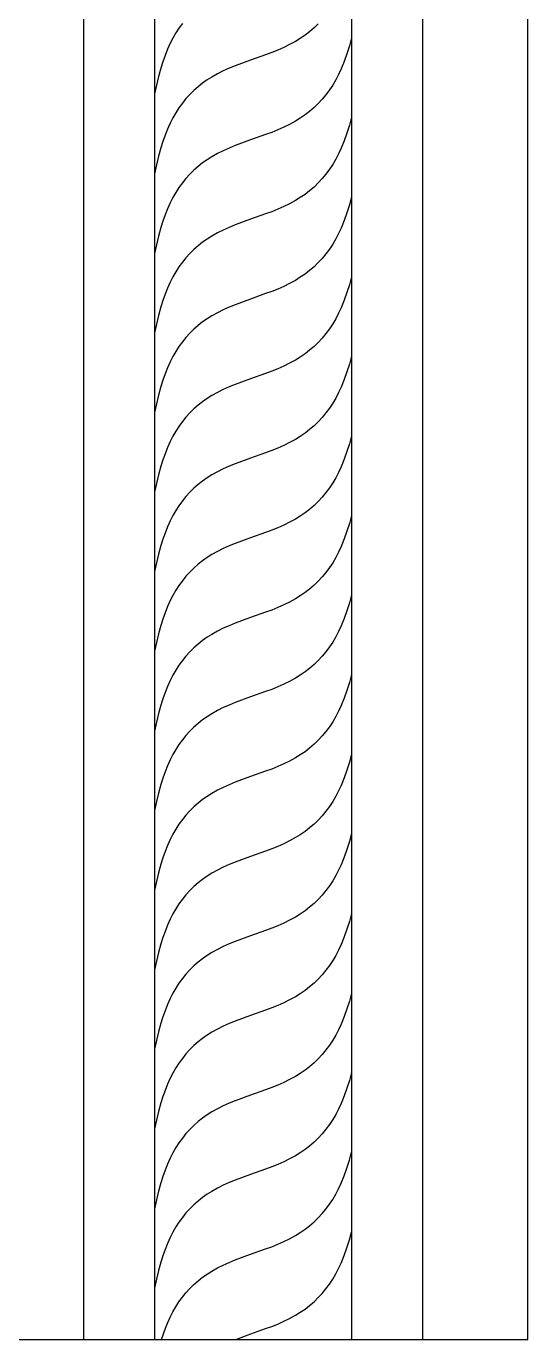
# Model space of a CAD drawing. Header units: millimetres. Extents: x 5940 to 9066, y 1327 to 3250.
# Drawn here: x 6898.1 to 7017.8, y 1360.1 to 1673.6 of the extents above; entities that cross this region are included whole.
import ezdxf

# ---------------------------------------------------------------- set-up
doc = ezdxf.new("R2010")
doc.units = ezdxf.units.MM
doc.layers.add('Default Layer', color=7, linetype='Continuous', lineweight=30)

msp = doc.modelspace()

# ---------------------------------------------------------------- linework, layer by layer
at = {"layer": 'Default Layer', "color": 18, "lineweight": 30, "true_color": 0x000000}
for p, q in [((6992.76, 1360.2), (6992.76, 3190.2)), ((6512.76, 1360.2), (6992.76, 1360.2))]:
    msp.add_line(p, q, dxfattribs=at)
for points in [[(6512.76, 3190.2), (6512.76, 1360.2), (6512.76, 1360.2), (7017.76, 1360.2), (7017.76, 1360.2), (7017.76, 3190.2), (7017.76, 3190.2), (6512.76, 3190.2)], [(6935.36, 1674.34), (6934.55, 1673.22), (6933.8, 1672.05), (6933.1, 1670.84), (6932.47, 1669.58), (6932.47, 1669.58), (6931.82, 1668.15), (6931.24, 1666.68), (6930.7, 1665.19), (6930.22, 1663.68), (6930.22, 1663.68), (6929.66, 1661.64), (6929.16, 1659.58), (6928.74, 1657.49)], [(6967.76, 1674.22), (6966.77, 1673.26), (6965.72, 1672.35), (6964.63, 1671.5), (6963.49, 1670.72), (6962.32, 1670.01), (6962.32, 1670.01), (6960.94, 1669.26), (6959.54, 1668.57), (6958.13, 1667.93), (6956.69, 1667.35), (6955.23, 1666.82), (6955.23, 1666.82), (6951.58, 1665.55), (6947.96, 1664.19), (6947.96, 1664.19), (6946.53, 1663.61), (6945.13, 1662.98), (6943.75, 1662.28), (6942.39, 1661.53), (6942.39, 1661.53), (6941.25, 1660.83), (6940.16, 1660.06), (6939.1, 1659.23), (6938.09, 1658.33), (6937.13, 1657.38), (6936.22, 1656.37), (6935.36, 1655.31), (6934.55, 1654.19), (6933.8, 1653.02), (6933.1, 1651.81), (6932.47, 1650.55), (6932.47, 1650.55), (6931.82, 1649.11), (6931.24, 1647.65), (6930.7, 1646.16), (6930.22, 1644.65), (6930.22, 1644.65), (6929.66, 1642.61), (6929.16, 1640.55), (6928.74, 1638.46)], [(6975.74, 1670.86), (6975.23, 1668.97), (6974.64, 1667.1), (6973.98, 1665.26), (6973.25, 1663.46), (6973.25, 1663.46), (6972.64, 1662.13), (6971.97, 1660.85), (6971.24, 1659.62), (6970.45, 1658.44), (6969.61, 1657.3), (6968.71, 1656.22), (6967.76, 1655.19), (6966.77, 1654.22), (6965.72, 1653.32), (6964.63, 1652.47), (6963.49, 1651.69), (6962.32, 1650.98), (6962.32, 1650.98), (6960.94, 1650.23), (6959.54, 1649.54), (6958.13, 1648.9), (6956.69, 1648.32), (6955.23, 1647.79), (6955.23, 1647.79), (6951.58, 1646.52), (6947.96, 1645.16), (6947.96, 1645.16), (6946.53, 1644.58), (6945.13, 1643.94), (6943.75, 1643.25), (6942.39, 1642.5), (6942.39, 1642.5), (6941.25, 1641.8), (6940.16, 1641.03), (6939.1, 1640.2), (6938.09, 1639.3), (6937.13, 1638.35), (6936.22, 1637.34), (6935.36, 1636.27), (6934.55, 1635.16), (6933.8, 1633.99), (6933.1, 1632.78), (6932.47, 1631.52), (6932.47, 1631.52), (6931.82, 1630.08), (6931.24, 1628.62), (6930.7, 1627.13), (6930.22, 1625.62), (6930.22, 1625.62), (6929.66, 1623.58), (6929.16, 1621.51), (6928.74, 1619.43)], [(6975.74, 1651.92), (6975.23, 1650.03), (6974.64, 1648.16), (6973.98, 1646.32), (6973.25, 1644.52), (6973.25, 1644.52), (6972.64, 1643.19), (6971.97, 1641.91), (6971.24, 1640.68), (6970.45, 1639.5), (6969.61, 1638.36), (6968.71, 1637.28), (6967.76, 1636.25), (6966.77, 1635.28), (6965.72, 1634.38), (6964.63, 1633.53), (6963.49, 1632.75), (6962.32, 1632.04), (6962.32, 1632.04), (6960.94, 1631.29), (6959.54, 1630.6), (6958.13, 1629.96), (6956.69, 1629.38), (6955.23, 1628.85), (6955.23, 1628.85), (6951.58, 1627.58), (6947.96, 1626.22), (6947.96, 1626.22), (6946.53, 1625.64), (6945.13, 1625), (6943.75, 1624.31), (6942.39, 1623.56), (6942.39, 1623.56), (6941.25, 1622.86), (6940.16, 1622.09), (6939.1, 1621.26), (6938.09, 1620.36), (6937.13, 1619.41), (6936.22, 1618.4), (6935.36, 1617.33), (6934.55, 1616.22), (6933.8, 1615.05), (6933.1, 1613.84), (6932.47, 1612.58), (6932.47, 1612.58), (6931.82, 1611.14), (6931.24, 1609.68), (6930.7, 1608.19), (6930.22, 1606.68), (6930.22, 1606.68), (6929.66, 1604.64), (6929.16, 1602.57), (6928.74, 1600.49)], [(6975.74, 1632.89), (6975.23, 1630.99), (6974.64, 1629.13), (6973.98, 1627.29), (6973.25, 1625.49), (6973.25, 1625.49), (6972.64, 1624.16), (6971.97, 1622.88), (6971.24, 1621.65), (6970.45, 1620.46), (6969.61, 1619.33), (6968.71, 1618.25), (6967.76, 1617.22), (6966.77, 1616.25), (6965.72, 1615.34), (6964.63, 1614.5), (6963.49, 1613.72), (6962.32, 1613), (6962.32, 1613), (6960.94, 1612.26), (6959.54, 1611.56), (6958.13, 1610.93), (6956.69, 1610.34), (6955.23, 1609.82), (6955.23, 1609.82), (6951.58, 1608.54), (6947.96, 1607.19), (6947.96, 1607.19), (6946.53, 1606.61), (6945.13, 1605.97), (6943.75, 1605.28), (6942.39, 1604.53), (6942.39, 1604.53), (6941.25, 1603.83), (6940.16, 1603.06), (6939.1, 1602.22), (6938.09, 1601.33), (6937.13, 1600.38), (6936.22, 1599.37), (6935.36, 1598.3), (6934.55, 1597.19), (6933.8, 1596.02), (6933.1, 1594.8), (6932.47, 1593.54), (6932.47, 1593.54), (6931.82, 1592.11), (6931.24, 1590.65), (6930.7, 1589.16), (6930.22, 1587.65), (6930.22, 1587.65), (6929.66, 1585.61), (6929.16, 1583.54), (6928.74, 1581.46)], [(6975.74, 1613.86), (6975.23, 1611.96), (6974.64, 1610.1), (6973.98, 1608.26), (6973.25, 1606.45), (6973.25, 1606.45), (6972.64, 1605.13), (6971.97, 1603.85), (6971.24, 1602.62), (6970.45, 1601.43), (6969.61, 1600.3), (6968.71, 1599.22), (6967.76, 1598.19), (6966.77, 1597.22), (6965.72, 1596.31), (6964.63, 1595.47), (6963.49, 1594.69), (6962.32, 1593.97), (6962.32, 1593.97), (6960.94, 1593.22), (6959.54, 1592.53), (6958.13, 1591.89), (6956.69, 1591.31), (6955.23, 1590.79), (6955.23, 1590.79), (6951.58, 1589.51), (6947.96, 1588.16), (6947.96, 1588.16), (6946.53, 1587.58), (6945.13, 1586.94), (6943.75, 1586.25), (6942.39, 1585.5), (6942.39, 1585.5), (6941.25, 1584.79), (6940.16, 1584.02), (6939.1, 1583.19), (6938.09, 1582.3), (6937.13, 1581.34), (6936.22, 1580.33), (6935.36, 1579.27), (6934.55, 1578.15), (6933.8, 1576.99), (6933.1, 1575.77), (6932.47, 1574.51), (6932.47, 1574.51), (6931.82, 1573.08), (6931.24, 1571.62), (6930.7, 1570.13), (6930.22, 1568.62), (6930.22, 1568.62), (6929.66, 1566.57), (6929.16, 1564.51), (6928.74, 1562.43)], [(6975.74, 1594.92), (6975.23, 1593.02), (6974.64, 1591.16), (6973.98, 1589.32), (6973.25, 1587.51), (6973.25, 1587.51), (6972.64, 1586.19), (6971.97, 1584.91), (6971.24, 1583.68), (6970.45, 1582.49), (6969.61, 1581.36), (6968.71, 1580.28), (6967.76, 1579.25), (6966.77, 1578.28), (6965.72, 1577.37), (6964.63, 1576.53), (6963.49, 1575.75), (6962.32, 1575.03), (6962.32, 1575.03), (6960.94, 1574.28), (6959.54, 1573.59), (6958.13, 1572.95), (6956.69, 1572.37), (6955.23, 1571.85), (6955.23, 1571.85), (6951.58, 1570.57), (6947.96, 1569.22), (6947.96, 1569.22), (6946.53, 1568.64), (6945.13, 1568), (6943.75, 1567.31), (6942.39, 1566.56), (6942.39, 1566.56), (6941.25, 1565.85), (6940.16, 1565.08), (6939.1, 1564.25), (6938.09, 1563.36), (6937.13, 1562.4), (6936.22, 1561.39), (6935.36, 1560.33), (6934.55, 1559.21), (6933.8, 1558.05), (6933.1, 1556.83), (6932.47, 1555.57), (6932.47, 1555.57), (6931.82, 1554.14), (6931.24, 1552.68), (6930.7, 1551.19), (6930.22, 1549.67), (6930.22, 1549.67), (6929.66, 1547.63), (6929.16, 1545.57), (6928.74, 1543.49)], [(6975.74, 1575.88), (6975.23, 1573.99), (6974.64, 1572.12), (6973.98, 1570.29), (6973.25, 1568.48), (6973.25, 1568.48), (6972.64, 1567.16), (6971.97, 1565.88), (6971.24, 1564.65), (6970.45, 1563.46), (6969.61, 1562.33), (6968.71, 1561.24), (6967.76, 1560.22), (6966.77, 1559.25), (6965.72, 1558.34), (6964.63, 1557.5), (6963.49, 1556.71), (6962.32, 1556), (6962.32, 1556), (6960.94, 1555.25), (6959.54, 1554.56), (6958.13, 1553.92), (6956.69, 1553.34), (6955.23, 1552.82), (6955.23, 1552.82), (6951.58, 1551.54), (6947.96, 1550.19), (6947.96, 1550.19), (6946.53, 1549.61), (6945.13, 1548.97), (6943.75, 1548.27), (6942.39, 1547.52), (6942.39, 1547.52), (6941.25, 1546.82), (6940.16, 1546.05), (6939.1, 1545.22), (6938.09, 1544.33), (6937.13, 1543.37), (6936.22, 1542.36), (6935.36, 1541.3), (6934.55, 1540.18), (6933.8, 1539.01), (6933.1, 1537.8), (6932.47, 1536.54), (6932.47, 1536.54), (6931.82, 1535.11), (6931.24, 1533.64), (6930.7, 1532.16), (6930.22, 1530.64), (6930.22, 1530.64), (6929.66, 1528.6), (6929.16, 1526.54), (6928.74, 1524.45)], [(6975.74, 1556.85), (6975.23, 1554.96), (6974.64, 1553.09), (6973.98, 1551.26), (6973.25, 1549.45), (6973.25, 1549.45), (6972.64, 1548.13), (6971.97, 1546.85), (6971.24, 1545.61), (6970.45, 1544.43), (6969.61, 1543.29), (6968.71, 1542.21), (6967.76, 1541.19), (6966.77, 1540.22), (6965.72, 1539.31), (6964.63, 1538.46), (6963.49, 1537.68), (6962.32, 1536.97), (6962.32, 1536.97), (6960.94, 1536.22), (6959.54, 1535.53), (6958.13, 1534.89), (6956.69, 1534.31), (6955.23, 1533.78), (6955.23, 1533.78), (6951.58, 1532.51), (6947.96, 1531.16), (6947.96, 1531.16), (6946.53, 1530.57), (6945.13, 1529.94), (6943.75, 1529.24), (6942.39, 1528.49), (6942.39, 1528.49), (6941.25, 1527.79), (6940.16, 1527.02), (6939.1, 1526.19), (6938.09, 1525.29), (6937.13, 1524.34), (6936.22, 1523.33), (6935.36, 1522.27), (6934.55, 1521.15), (6933.8, 1519.98), (6933.1, 1518.77), (6932.47, 1517.51), (6932.47, 1517.51), (6931.82, 1516.07), (6931.24, 1514.61), (6930.7, 1513.12), (6930.22, 1511.61), (6930.22, 1511.61), (6929.66, 1509.57), (6929.16, 1507.51), (6928.74, 1505.42)], [(6975.74, 1537.91), (6975.23, 1536.02), (6974.64, 1534.15), (6973.98, 1532.31), (6973.25, 1530.51), (6973.25, 1530.51), (6972.64, 1529.19), (6971.97, 1527.91), (6971.24, 1526.67), (6970.45, 1525.49), (6969.61, 1524.35), (6968.71, 1523.27), (6967.76, 1522.25), (6966.77, 1521.28), (6965.72, 1520.37), (6964.63, 1519.52), (6963.49, 1518.74), (6962.32, 1518.03), (6962.32, 1518.03), (6960.94, 1517.28), (6959.54, 1516.59), (6958.13, 1515.95), (6956.69, 1515.37), (6955.23, 1514.84), (6955.23, 1514.84), (6951.58, 1513.57), (6947.96, 1512.22), (6947.96, 1512.22), (6946.53, 1511.63), (6945.13, 1511), (6943.75, 1510.3), (6942.39, 1509.55), (6942.39, 1509.55), (6941.25, 1508.85), (6940.16, 1508.08), (6939.1, 1507.25), (6938.09, 1506.35), (6937.13, 1505.4), (6936.22, 1504.39), (6935.36, 1503.33), (6934.55, 1502.21), (6933.8, 1501.04), (6933.1, 1499.83), (6932.47, 1498.57), (6932.47, 1498.57), (6931.82, 1497.13), (6931.24, 1495.67), (6930.7, 1494.18), (6930.22, 1492.67), (6930.22, 1492.67), (6929.66, 1490.63), (6929.16, 1488.57), (6928.74, 1486.48)], [(6975.74, 1518.88), (6975.23, 1516.99), (6974.64, 1515.12), (6973.98, 1513.28), (6973.25, 1511.48), (6973.25, 1511.48), (6972.64, 1510.16), (6971.97, 1508.88), (6971.24, 1507.64), (6970.45, 1506.46), (6969.61, 1505.32), (6968.71, 1504.24), (6967.76, 1503.21), (6966.77, 1502.25), (6965.72, 1501.34), (6964.63, 1500.49), (6963.49, 1499.71), (6962.32, 1499), (6962.32, 1499), (6960.94, 1498.25), (6959.54, 1497.56), (6958.13, 1496.92), (6956.69, 1496.34), (6955.23, 1495.81), (6955.23, 1495.81), (6951.58, 1494.54), (6947.96, 1493.18), (6947.96, 1493.18), (6946.53, 1492.6), (6945.13, 1491.96), (6943.75, 1491.27), (6942.39, 1490.52), (6942.39, 1490.52), (6941.25, 1489.82), (6940.16, 1489.05), (6939.1, 1488.22), (6938.09, 1487.32), (6937.13, 1486.37), (6936.22, 1485.36), (6935.36, 1484.29), (6934.55, 1483.18), (6933.8, 1482.01), (6933.1, 1480.8), (6932.47, 1479.54), (6932.47, 1479.54), (6931.82, 1478.1), (6931.24, 1476.64), (6930.7, 1475.15), (6930.22, 1473.64), (6930.22, 1473.64), (6929.66, 1471.6), (6929.16, 1469.53), (6928.74, 1467.45)], [(6975.74, 1499.85), (6975.23, 1497.96), (6974.64, 1496.09), (6973.98, 1494.25), (6973.25, 1492.45), (6973.25, 1492.45), (6972.64, 1491.12), (6971.97, 1489.84), (6971.24, 1488.61), (6970.45, 1487.42), (6969.61, 1486.29), (6968.71, 1485.21), (6967.76, 1484.18), (6966.77, 1483.21), (6965.72, 1482.31), (6964.63, 1481.46), (6963.49, 1480.68), (6962.32, 1479.97), (6962.32, 1479.97), (6960.94, 1479.22), (6959.54, 1478.52), (6958.13, 1477.89), (6956.69, 1477.31), (6955.23, 1476.78), (6955.23, 1476.78), (6951.58, 1475.5), (6947.96, 1474.15), (6947.96, 1474.15), (6946.53, 1473.57), (6945.13, 1472.93), (6943.75, 1472.24), (6942.39, 1471.49), (6942.39, 1471.49), (6941.25, 1470.79), (6940.16, 1470.02), (6939.1, 1469.18), (6938.09, 1468.29), (6937.13, 1467.34), (6936.22, 1466.33), (6935.36, 1465.26), (6934.55, 1464.15), (6933.8, 1462.98), (6933.1, 1461.77), (6932.47, 1460.51), (6932.47, 1460.51), (6931.82, 1459.07), (6931.24, 1457.61), (6930.7, 1456.12), (6930.22, 1454.61), (6930.22, 1454.61), (6929.66, 1452.57), (6929.16, 1450.5), (6928.74, 1448.42)], [(6975.74, 1480.91), (6975.23, 1479.02), (6974.64, 1477.15), (6973.98, 1475.31), (6973.25, 1473.51), (6973.25, 1473.51), (6972.64, 1472.18), (6971.97, 1470.9), (6971.24, 1469.67), (6970.45, 1468.48), (6969.61, 1467.35), (6968.71, 1466.27), (6967.76, 1465.24), (6966.77, 1464.27), (6965.72, 1463.37), (6964.63, 1462.52), (6963.49, 1461.74), (6962.32, 1461.03), (6962.32, 1461.03), (6960.94, 1460.28), (6959.54, 1459.58), (6958.13, 1458.95), (6956.69, 1458.37), (6955.23, 1457.84), (6955.23, 1457.84), (6951.58, 1456.56), (6947.96, 1455.21), (6947.96, 1455.21), (6946.53, 1454.63), (6945.13, 1453.99), (6943.75, 1453.3), (6942.39, 1452.55), (6942.39, 1452.55), (6941.25, 1451.85), (6940.16, 1451.08), (6939.1, 1450.24), (6938.09, 1449.35), (6937.13, 1448.4), (6936.22, 1447.39), (6935.36, 1446.32), (6934.55, 1445.21), (6933.8, 1444.04), (6933.1, 1442.83), (6932.47, 1441.57), (6932.47, 1441.57), (6931.82, 1440.13), (6931.24, 1438.67), (6930.7, 1437.18), (6930.22, 1435.67), (6930.22, 1435.67), (6929.66, 1433.63), (6929.16, 1431.56), (6928.74, 1429.48)], [(6975.74, 1461.88), (6975.23, 1459.98), (6974.64, 1458.12), (6973.98, 1456.28), (6973.25, 1454.48), (6973.25, 1454.48), (6972.64, 1453.15), (6971.97, 1451.87), (6971.24, 1450.64), (6970.45, 1449.45), (6969.61, 1448.32), (6968.71, 1447.24), (6967.76, 1446.21), (6966.77, 1445.24), (6965.72, 1444.33), (6964.63, 1443.49), (6963.49, 1442.71), (6962.32, 1441.99), (6962.32, 1441.99), (6960.94, 1441.25), (6959.54, 1440.55), (6958.13, 1439.92), (6956.69, 1439.33), (6955.23, 1438.81), (6955.23, 1438.81), (6951.58, 1437.53), (6947.96, 1436.18), (6947.96, 1436.18), (6946.53, 1435.6), (6945.13, 1434.96), (6943.75, 1434.27), (6942.39, 1433.52), (6942.39, 1433.52), (6941.25, 1432.81), (6940.16, 1432.05), (6939.1, 1431.21), (6938.09, 1430.32), (6937.13, 1429.37), (6936.22, 1428.36), (6935.36, 1427.29), (6934.55, 1426.17), (6933.8, 1425.01), (6933.1, 1423.79), (6932.47, 1422.53), (6932.47, 1422.53), (6931.82, 1421.1), (6931.24, 1419.64), (6930.7, 1418.15), (6930.22, 1416.64), (6930.22, 1416.64), (6929.66, 1414.59), (6929.16, 1412.53), (6928.74, 1410.45)], [(6975.74, 1442.85), (6975.23, 1440.95), (6974.64, 1439.08), (6973.98, 1437.25), (6973.25, 1435.44), (6973.25, 1435.44), (6972.64, 1434.12), (6971.97, 1432.84), (6971.24, 1431.61), (6970.45, 1430.42), (6969.61, 1429.29), (6968.71, 1428.2), (6967.76, 1427.18), (6966.77, 1426.21), (6965.72, 1425.3), (6964.63, 1424.46), (6963.49, 1423.68), (6962.32, 1422.96), (6962.32, 1422.96), (6960.94, 1422.21), (6959.54, 1421.52), (6958.13, 1420.88), (6956.69, 1420.3), (6955.23, 1419.78), (6955.23, 1419.78), (6951.58, 1418.5), (6947.96, 1417.15), (6947.96, 1417.15), (6946.53, 1416.57), (6945.13, 1415.93), (6943.75, 1415.24), (6942.39, 1414.49), (6942.39, 1414.49), (6941.25, 1413.78), (6940.16, 1413.01), (6939.1, 1412.18), (6938.09, 1411.29), (6937.13, 1410.33), (6936.22, 1409.32), (6935.36, 1408.26), (6934.55, 1407.14), (6933.8, 1405.98), (6933.1, 1404.76), (6932.47, 1403.5), (6932.47, 1403.5), (6931.82, 1402.07), (6931.24, 1400.6), (6930.7, 1399.12), (6930.22, 1397.6), (6930.22, 1397.6), (6929.66, 1395.56), (6929.16, 1393.5), (6928.74, 1391.41)], [(6975.74, 1423.91), (6975.23, 1422.01), (6974.64, 1420.14), (6973.98, 1418.31), (6973.25, 1416.5), (6973.25, 1416.5), (6972.64, 1415.18), (6971.97, 1413.9), (6971.24, 1412.67), (6970.45, 1411.48), (6969.61, 1410.35), (6968.71, 1409.26), (6967.76, 1408.24), (6966.77, 1407.27), (6965.72, 1406.36), (6964.63, 1405.52), (6963.49, 1404.74), (6962.32, 1404.02), (6962.32, 1404.02), (6960.94, 1403.27), (6959.54, 1402.58), (6958.13, 1401.94), (6956.69, 1401.36), (6955.23, 1400.84), (6955.23, 1400.84), (6951.58, 1399.56), (6947.96, 1398.21), (6947.96, 1398.21), (6946.53, 1397.63), (6945.13, 1396.99), (6943.75, 1396.3), (6942.39, 1395.54), (6942.39, 1395.54), (6941.25, 1394.84), (6940.16, 1394.07), (6939.1, 1393.24), (6938.09, 1392.35), (6937.13, 1391.39), (6936.22, 1390.38), (6935.36, 1389.32), (6934.55, 1388.2), (6933.8, 1387.04), (6933.1, 1385.82), (6932.47, 1384.56), (6932.47, 1384.56), (6931.82, 1383.13), (6931.24, 1381.66), (6930.7, 1380.18), (6930.22, 1378.66), (6930.22, 1378.66), (6929.66, 1376.62), (6929.16, 1374.56), (6928.74, 1372.47)], [(6930.4, 1360.2), (6930.85, 1361.57), (6931.34, 1362.91), (6931.88, 1364.23), (6932.47, 1365.53), (6932.47, 1365.53), (6933.1, 1366.79), (6933.8, 1368), (6934.55, 1369.17), (6935.36, 1370.29), (6936.22, 1371.35), (6937.13, 1372.36), (6938.09, 1373.32), (6939.1, 1374.21), (6940.16, 1375.04), (6941.25, 1375.81), (6942.39, 1376.51), (6942.39, 1376.51), (6943.75, 1377.26), (6945.13, 1377.96), (6946.53, 1378.6), (6947.96, 1379.18), (6947.96, 1379.18), (6951.58, 1380.53), (6955.23, 1381.81), (6955.23, 1381.81), (6956.69, 1382.33), (6958.13, 1382.91), (6959.54, 1383.55), (6960.94, 1384.24), (6962.32, 1384.99), (6962.32, 1384.99), (6963.49, 1385.7), (6964.63, 1386.48), (6965.72, 1387.33), (6966.77, 1388.24), (6967.76, 1389.21), (6968.71, 1390.23), (6969.61, 1391.31), (6970.45, 1392.45), (6971.24, 1393.63), (6971.97, 1394.87), (6972.64, 1396.15), (6973.25, 1397.47), (6973.25, 1397.47), (6973.98, 1399.28), (6974.64, 1401.11), (6975.23, 1402.98), (6975.74, 1404.87)], [(6948.11, 1360.2), (6951.66, 1361.53), (6955.23, 1362.77), (6955.23, 1362.77), (6956.69, 1363.3), (6958.13, 1363.88), (6959.54, 1364.52), (6960.94, 1365.21), (6962.32, 1365.96), (6962.32, 1365.96), (6963.49, 1366.67), (6964.63, 1367.45), (6965.72, 1368.3), (6966.77, 1369.21), (6967.76, 1370.18), (6968.71, 1371.2), (6969.61, 1372.28), (6970.45, 1373.42), (6971.24, 1374.6), (6971.97, 1375.84), (6972.64, 1377.12), (6973.25, 1378.44), (6973.25, 1378.44), (6973.98, 1380.24), (6974.64, 1382.08), (6975.23, 1383.95), (6975.74, 1385.84)]]:
    msp.add_lwpolyline(points, dxfattribs=at)
for points in [[(6911.79, 3190.28, 0), (6911.79, 2275.2, 0), (6911.79, 1360.13, 0)], [(6928.74, 3190.28, 0), (6928.74, 2275.2, 0), (6928.74, 1360.13, 0)], [(6975.74, 3190.28, 0), (6975.74, 2275.2, 0), (6975.74, 1360.13, 0)]]:
    msp.add_polyline3d(points, dxfattribs=at)

doc.saveas('drawing.dxf')
